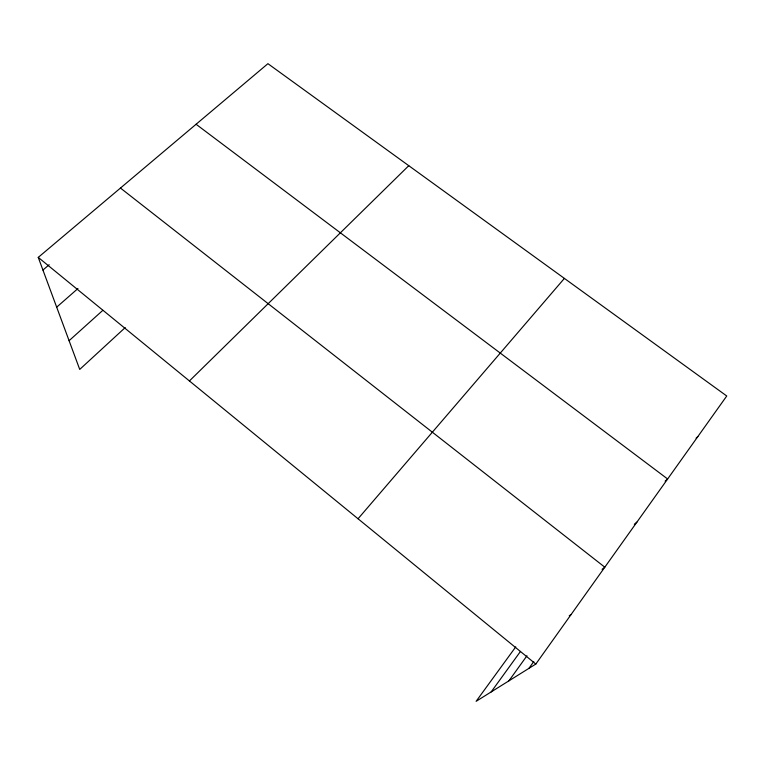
<?xml version="1.0" encoding="UTF-8"?>
<svg xmlns="http://www.w3.org/2000/svg" width="765" height="765" viewBox="0 0 765 765"><rect width="100%" height="100%" fill="white"/><g stroke="black" fill="none" stroke-linecap="round" stroke-linejoin="round"><path stroke-width="1.15" d="M515.744 646.884L476.117 701.323L535.816 664.058L726.75 395.993L267.922 63.677L38.25 257.394L79.723 369.418L125.231 327.563M528.921 668.361L533.779 661.572M508.926 680.84L526.961 655.768M491.149 691.943L520.496 651.407M358.049 518.766L564.388 278.403M189.424 380.951L408.778 165.689M696.102 438.154L697.862 436.557M69.089 340.693L102.835 310.332M56.677 307.176L77.944 288.529M665.12 481.185L667.635 478.986L196.089 124.265M42.936 270.045L49.17 264.728M634.319 524.255L636.939 522.084M602.084 569.313L604.809 567.19L120.459 188.056M569.246 615.806L571.139 614.467M38.25 257.394L535.816 664.058"/></g></svg>
